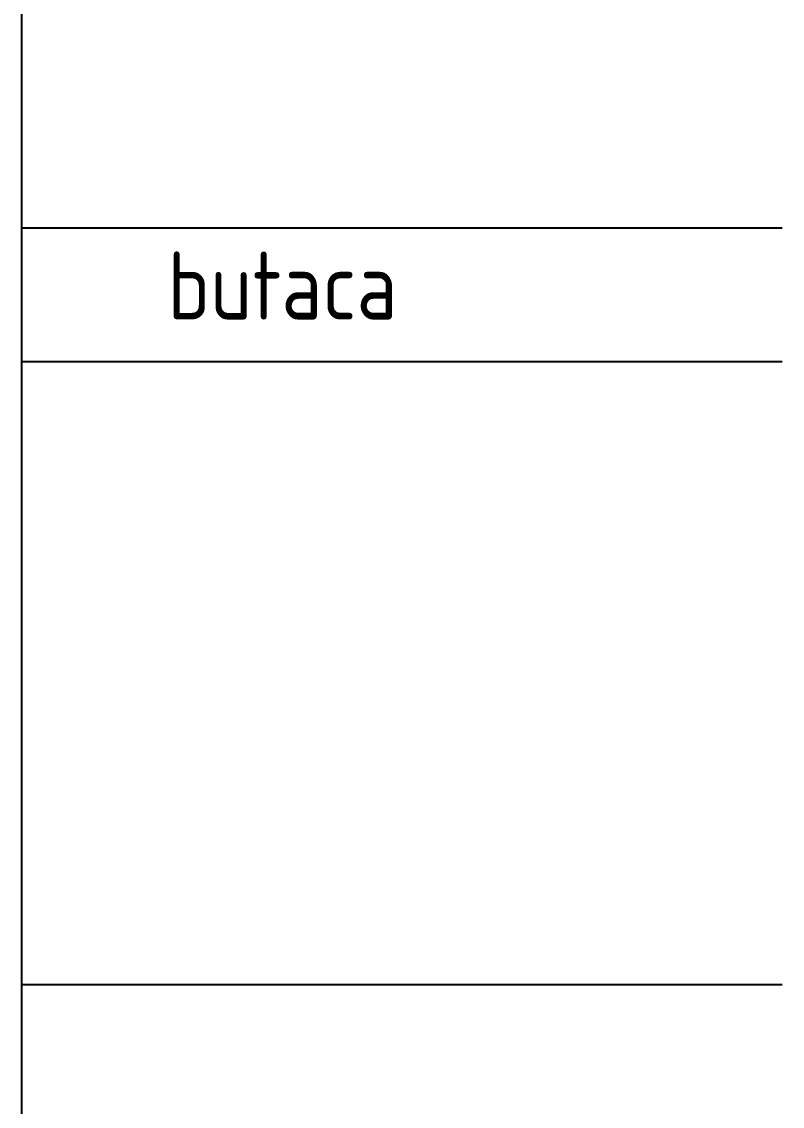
# Model space of a CAD drawing. Header units: millimetres. Extents: x 2198.5 to 2287.8, y 1208.8 to 1298.1.
# Drawn here: x 2211.903 to 2215.263, y 1267.832 to 1272.623 of the extents above; entities that cross this region are included whole.
import ezdxf

# ---------------------------------------------------------------- set-up
doc = ezdxf.new("R2010")
doc.units = ezdxf.units.MM
doc.layers.add('2', color=7, linetype='Continuous')
doc.styles.add('ARCHQUICK', font='ARCHQUIK.SHX')

msp = doc.modelspace()

# ---------------------------------------------------------------- linework, layer by layer
at = {"layer": '2', "color": 4}
for p, q in [((2211.9027, 1267.7813), (2211.9027, 1297.8532)), ((2211.9027, 1271.7122), (2215.2627, 1271.7122)), ((2211.9027, 1271.1227), (2215.2627, 1271.1227)), ((2211.9027, 1268.3708), (2215.2627, 1268.3708))]:
    msp.add_line(p, q, dxfattribs=at)

# ---------------------------------------------------------------- texts
at = {"layer": '2', "style": 'ARCHQUICK'}
msp.add_text('butaca', height=0.3, dxfattribs=at).set_placement((2212.5469, 1271.3076))

doc.saveas('drawing.dxf')
